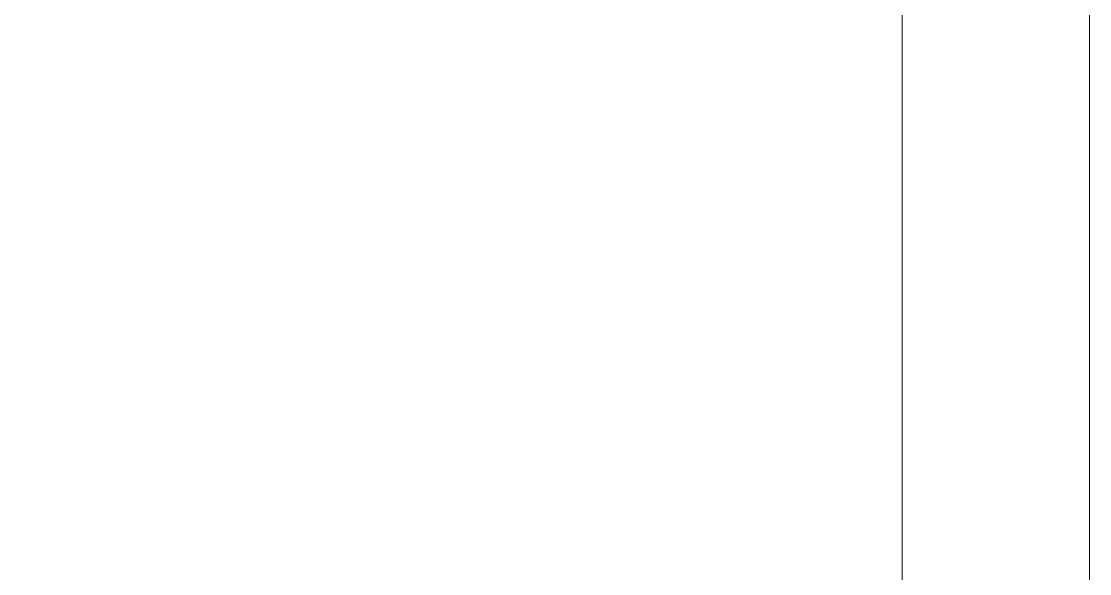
# Model space of a CAD drawing. Header units: millimetres. Extents: x -265 to 251, y -188 to 9.
# Drawn here: x 215.62 to 250.98, y -133.38 to -115.09 of the extents above; entities that cross this region are included whole.
import ezdxf

# ---------------------------------------------------------------- set-up
doc = ezdxf.new("R2010")
doc.units = ezdxf.units.MM
doc.header["$MEASUREMENT"] = 0
doc.layers.add('Camada 1', color=7, linetype='Continuous')

msp = doc.modelspace()

# ---------------------------------------------------------------- linework, layer by layer
at = {"layer": 'Camada 1', "color": 250, "lineweight": 9}
msp.add_open_spline([(158.2799, -187.5043), (158.2799, -187.5043), (155.5782, -187.5043), (155.5782, -187.5043), (155.5782, -187.5043), (155.5782, -187.5043), (155.5782, -184.995), (155.5782, -184.995), (155.5782, -184.995), (155.5782, -184.995), (158.2799, -184.995), (158.2799, -184.995), (158.2799, -184.995), (158.2799, -184.995), (158.2799, -182.426), (158.2799, -182.426), (158.2799, -182.426), (158.2799, -182.426), (155.5782, -182.426), (155.5782, -182.426), (155.5782, -182.426), (155.5782, -182.426), (155.5782, -4.4163), (155.5782, -4.4163), (155.5782, -4.4163), (155.6884, -3.0828), (156.6116, -2.6162), (157.4288, -2.5471), (157.4288, -2.5471), (172.919, -2.5471), (220.3619, -2.5453), (249.1267, -2.5453), (249.1267, -2.5453), (249.338, -2.5791), (250.8658, -2.6448), (250.9816, -4.4163), (250.9816, -4.4163), (250.9816, -4.4163), (250.9774, -182.4315), (250.9774, -182.4315), (250.9774, -182.4315), (250.9774, -182.4315), (248.2757, -182.4329), (248.2757, -182.4329), (248.2757, -182.4329), (248.2757, -182.4329), (248.2799, -184.9729), (248.2799, -184.9729), (248.2799, -184.9729), (248.2799, -184.9729), (250.9816, -184.9729), (250.9816, -184.9729), (250.9816, -184.9729), (250.9816, -184.9729), (250.9816, -187.5127), (250.9816, -187.5127), (250.9816, -187.5127), (250.9816, -187.5127), (248.2799, -187.5127), (248.2799, -187.5127), (248.2799, -187.5127), (248.2799, -187.5127), (248.2799, -188.2571), (248.2799, -188.2571), (248.2799, -188.2571), (248.2799, -188.2571), (158.2799, -188.2571), (158.2799, -188.2571), (158.2799, -188.2571), (158.2799, -188.2571), (158.2799, -187.5043), (158.2799, -187.5043)], degree=3, knots=[0, 0, 0, 0, 0.0526316, 0.0526316, 0.0526316, 0.0526316, 0.1052632, 0.1052632, 0.1052632, 0.1052632, 0.1578947, 0.1578947, 0.1578947, 0.1578947, 0.2105263, 0.2105263, 0.2105263, 0.2105263, 0.2631579, 0.2631579, 0.2631579, 0.2631579, 0.3157895, 0.3157895, 0.3157895, 0.3157895, 0.3684211, 0.3684211, 0.3684211, 0.3684211, 0.4210526, 0.4210526, 0.4210526, 0.4210526, 0.4736842, 0.4736842, 0.4736842, 0.4736842, 0.5263158, 0.5263158, 0.5263158, 0.5263158, 0.5789474, 0.5789474, 0.5789474, 0.5789474, 0.6315789, 0.6315789, 0.6315789, 0.6315789, 0.6842105, 0.6842105, 0.6842105, 0.6842105, 0.7368421, 0.7368421, 0.7368421, 0.7368421, 0.7894737, 0.7894737, 0.7894737, 0.7894737, 0.8421053, 0.8421053, 0.8421053, 0.8421053, 0.8947368, 0.8947368, 0.8947368, 0.8947368, 1, 1, 1, 1], dxfattribs=at)
at = {"layer": 'Camada 1', "color": 240, "lineweight": 9}
msp.add_open_spline([(161.7872, -12.2526), (161.7872, -12.2526), (244.7726, -12.2526), (244.7726, -12.2526), (244.7726, -12.2526), (244.7726, -12.2526), (244.7726, -185.2379), (244.7726, -185.2379), (244.7726, -185.2379), (244.7726, -185.2379), (161.7872, -185.2379), (161.7872, -185.2379), (161.7872, -185.2379), (161.7872, -185.2379), (161.7872, -12.2526), (161.7872, -12.2526)], degree=3, knots=[0, 0, 0, 0, 0.2, 0.2, 0.2, 0.2, 0.4, 0.4, 0.4, 0.4, 0.6, 0.6, 0.6, 0.6, 1, 1, 1, 1], dxfattribs=at)

doc.saveas('drawing.dxf')
